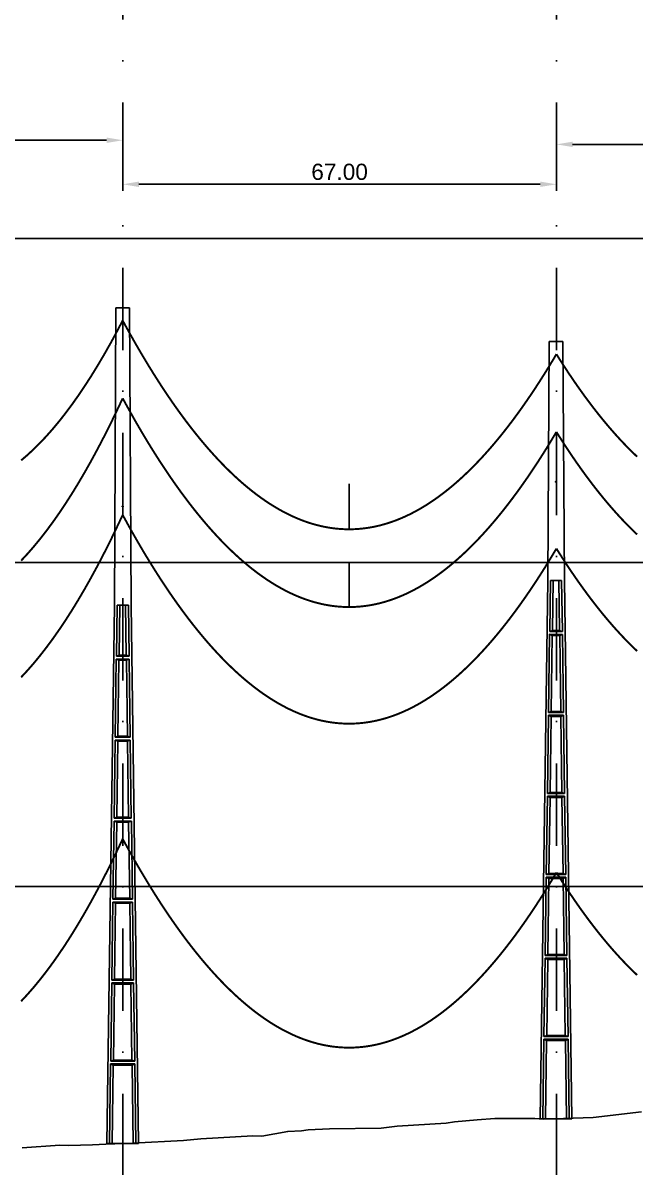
# Model space of a CAD drawing. Header units: metres. Extents: x -121 to 9872, y 3505 to 10721.
# Drawn here: x 7544.1 to 7638.6, y 6233.7 to 6410.3 of the extents above; entities that cross this region are included whole.
import ezdxf

# ---------------------------------------------------------------- set-up
doc = ezdxf.new("R2010")
doc.units = ezdxf.units.M
doc.header["$PDMODE"] = 2
doc.linetypes.add('DASHDOT', pattern=[25.4, 12.7, -6.35, 0, -6.35])
doc.linetypes.add('DASHED', pattern=[0.75, 0.5, -0.25])
for name, color, linetype in [('C-ROAD-PROF', 2, 'DASHED'), ('CON-EOL- FO', 101, 'Continuous'), ('CON-EOL- PROJEÇÃO', 22, 'Continuous'), ('CON-EOL-CA ARBUTUS', 144, 'Continuous'), ('cotas', 7, 'Continuous'), ('GRID', 253, 'Continuous'), ('POSTE DT', 7, 'Continuous')]:
    doc.layers.add(name, color=color, linetype=linetype)
doc.styles.get("Standard").update_dxf_attribs({"font": 'arial.ttf'})
doc.dimstyles.new('ISO-25', dxfattribs={"dimtxt": 2.5, "dimasz": 2.5, "dimexe": 1.25, "dimexo": 0.625, "dimtad": 1, "dimzin": 1, "dimtxsty": 'Standard', "dimcen": 2.5, "dimaunit": 1, "dimadec": 3, "dimazin": 3, "dimtfac": 1, "dimtmove": 0, "dimatfit": 3, "dimfxlon": 1, "dimarcsym": 0})

# ---------------------------------------------------------------- blocks, each defined once
blk = doc.blocks.new('*U1')
at = {"layer": 'POSTE DT', "extrusion": (0, 1, 0)}
for p, q in [((-3.31, 378.23), (-4.05, 262)), ((-3.31, 378.23), (3.31, 378.23)), ((3.31, 378.23), (4.06, 262)), ((-4.05, 262), (-7.72, 0)), ((-4.05, 262), (-4.05, 262)), ((-2.73, 262), (-3.08, 237.05)), ((-2.73, 262), (2.75, 262)), ((-1.42, 262), (-1.77, 237.57)), ((1.43, 262), (1.77, 237.57)), ((2.75, 262), (3.1, 237.05)), ((4.06, 262), (7.72, 0)), ((-3.1, 235.74), (-3.63, 197.65)), ((3.11, 235.73), (-3.1, 235.74)), ((3.1, 237.05), (-3.08, 237.05)), ((-1.8, 235.21), (-2.32, 198.19)), ((1.8, 235.21), (2.32, 198.19)), ((3.11, 235.73), (3.65, 197.65)), ((-3.65, 196.34), (-4.19, 158.25)), ((-2.35, 195.8), (-2.87, 158.8)), ((2.35, 195.8), (2.87, 158.8)), ((3.66, 196.34), (4.2, 158.25)), ((-4.21, 156.94), (-4.74, 118.85)), ((-2.9, 156.39), (-3.42, 119.41)), ((2.91, 156.39), (3.42, 119.41)), ((4.21, 156.94), (4.75, 118.85)), ((-4.76, 117.54), (-5.29, 79.45)), ((4.77, 117.54), (-4.76, 117.54)), ((4.75, 118.85), (-4.74, 118.85)), ((-3.46, 116.98), (-3.97, 80.02)), ((3.46, 116.98), (3.98, 80.02)), ((4.77, 117.54), (5.3, 79.45)), ((-5.31, 78.14), (-5.85, 40.06)), ((5.32, 78.14), (-5.31, 78.14)), ((5.3, 79.45), (-5.29, 79.45)), ((5.32, 78.14), (5.85, 40.06)), ((-4.01, 77.57), (-4.53, 40.63)), ((4.01, 77.57), (4.53, 40.63)), ((5.85, 40.06), (-5.85, 40.06)), ((-5.86, 38.74), (-6.41, 0)), ((5.87, 38.74), (-5.86, 38.74)), ((-4.56, 38.17), (-5.1, 0)), ((4.56, 38.17), (5.1, 0)), ((5.87, 38.74), (6.41, 0)), ((-6.41, 0), (-7.72, 0)), ((-5.1, 0), (-6.41, 0)), ((5.1, 0), (-5.1, 0)), ((6.41, 0), (5.1, 0)), ((7.72, 0), (6.41, 0))]:
    blk.add_line(p, q, dxfattribs=at)
at = {"layer": 'POSTE DT', "ltscale": 3}
for points in [[(-3.65, 196.34), (3.66, 196.34)], [(-3.63, 197.65), (3.65, 197.65)], [(-4.21, 156.94), (4.21, 156.94)], [(4.2, 158.25), (-4.19, 158.25)]]:
    blk.add_lwpolyline(points, dxfattribs=at)
at = {"layer": 'POSTE DT'}
for points, knots in [([(0.25, 309.94), (0.25, 309.93), (0.25, 309.93), (0.25, 309.92), (0.25, 309.91), (0.25, 309.9), (0.25, 309.89), (0.24, 309.85), (0.22, 309.82), (0.19, 309.77), (0.16, 309.74), (0.11, 309.71), (0.08, 309.7), (0.01, 309.68), (-0.02, 309.68), (-0.08, 309.7), (-0.11, 309.71), (-0.16, 309.74), (-0.18, 309.76), (-0.21, 309.8), (-0.22, 309.82), (-0.24, 309.85), (-0.24, 309.87), (-0.25, 309.89), (-0.25, 309.9), (-0.25, 309.92), (-0.25, 309.92), (-0.25, 309.93), (-0.25, 309.94), (-0.25, 309.95), (-0.25, 309.95), (-0.25, 309.96), (-0.25, 309.97), (-0.24, 310), (-0.23, 310.02), (-0.21, 310.07), (-0.2, 310.09), (-0.15, 310.14), (-0.13, 310.15), (-0.07, 310.18), (-0.03, 310.19), (0.03, 310.19), (0.06, 310.18), (0.12, 310.16), (0.14, 310.14), (0.18, 310.11), (0.2, 310.09), (0.21, 310.06), (0.22, 310.05), (0.23, 310.04), (0.24, 310.01), (0.24, 309.99), (0.25, 309.97), (0.25, 309.96), (0.25, 309.95), (0.25, 309.94), (0.25, 309.94), (0.25, 309.94), (0.25, 309.94)], [-54.728303, -54.728303, -54.728303, -54.728303, -54.309038, -54.309038, -53.647169, -53.647169, -52.532885, -52.532885, -48.86224, -48.86224, -45.282765, -45.282765, -41.52867, -41.52867, -37.867486, -37.867486, -34.454589, -34.454589, -31.301423, -31.301423, -28.48103, -28.48103, -26.961755, -26.961755, -25.7544, -25.7544, -25.136228, -25.136228, -24.64409, -24.64409, -24.094201, -24.094201, -23.191199, -23.191199, -20.494482, -20.494482, -17.342863, -17.342863, -13.645538, -13.645538, -9.835989, -9.835989, -6.296781, -6.296781, -3.005029, -3.005029, 0, 0, 0, 1.527594, 1.527594, 3.697216, 3.697216, 4.489727, 4.489727, 5.01438, 5.01438, 5.095313, 5.095313, 5.095313, 5.095313]), ([(-3.1, 235.74), (-2.88, 235.65), (-2.67, 235.56), (-2.23, 235.39), (-2.02, 235.3), (-1.8, 235.21)], [0.055576, 0.055576, 0.055576, 0.055576, 56.767409, 56.767409, 113.50757, 113.50757, 113.50757, 113.50757]), ([(-1.77, 237.57), (-1.99, 237.49), (-2.21, 237.4), (-2.64, 237.22), (-2.86, 237.14), (-3.08, 237.05)], [0, 0, 0, 0, 56.660495, 56.660495, 113.412826, 113.412826, 113.412826, 113.412826]), ([(-1.8, 235.21), (-1.2, 235.21), (-0.6, 235.21), (0.6, 235.21), (1.2, 235.21), (1.8, 235.21)], [0, 0, 0, 0, 68.567797, 68.567797, 137.136247, 137.136247, 137.136247, 137.136247]), ([(1.77, 237.57), (1.18, 237.57), (0.59, 237.57), (-0.59, 237.57), (-1.18, 237.57), (-1.77, 237.57)], [0, 0, 0, 0, 67.306894, 67.306894, 134.614447, 134.614447, 134.614447, 134.614447]), ([(3.1, 237.05), (2.87, 237.14), (2.65, 237.23), (2.21, 237.4), (1.99, 237.49), (1.77, 237.57)], [0, 0, 0, 0, 56.738948, 56.738948, 113.38731, 113.38731, 113.38731, 113.38731]), ([(1.8, 235.21), (2.02, 235.3), (2.24, 235.38), (2.68, 235.56), (2.89, 235.65), (3.11, 235.73)], [0, 0, 0, 0, 56.845349, 56.845349, 113.599799, 113.599799, 113.599799, 113.599799]), ([(-3.65, 196.34), (-3.43, 196.25), (-3.22, 196.16), (-2.78, 195.98), (-2.57, 195.89), (-2.35, 195.8)], [0.054307, 0.054307, 0.054307, 0.054307, 63.527131, 63.527131, 127.063246, 127.063246, 127.063246, 127.063246]), ([(-2.32, 198.19), (-2.54, 198.1), (-2.76, 198.01), (-3.2, 197.83), (-3.41, 197.74), (-3.63, 197.65)], [0, 0, 0, 0, 63.412073, 63.412073, 126.777421, 126.777421, 126.777421, 126.777421]), ([(-2.35, 195.8), (-1.57, 195.8), (-0.78, 195.8), (0.79, 195.8), (1.57, 195.8), (2.35, 195.8)], [0, 0, 0, 0, 89.585713, 89.585713, 179.17191, 179.17191, 179.17191, 179.17191]), ([(2.32, 198.19), (1.55, 198.19), (0.77, 198.19), (-0.77, 198.19), (-1.55, 198.19), (-2.32, 198.19)], [0, 0, 0, 0, 88.31008, 88.31008, 176.620652, 176.620652, 176.620652, 176.620652]), ([(3.65, 197.65), (3.43, 197.74), (3.2, 197.83), (2.76, 198.01), (2.54, 198.1), (2.32, 198.19)], [0, 0, 0, 0, 63.488119, 63.488119, 126.880939, 126.880939, 126.880939, 126.880939]), ([(2.35, 195.8), (2.57, 195.89), (2.79, 195.98), (3.23, 196.16), (3.45, 196.25), (3.66, 196.34)], [0, 0, 0, 0, 63.60246, 63.60246, 127.109696, 127.109696, 127.109696, 127.109696]), ([(-4.21, 156.94), (-3.99, 156.85), (-3.77, 156.75), (-3.34, 156.57), (-3.12, 156.48), (-2.9, 156.39)], [0.053423, 0.053423, 0.053423, 0.053423, 70.429742, 70.429742, 140.90167, 140.90167, 140.90167, 140.90167]), ([(-2.87, 158.8), (-3.09, 158.71), (-3.31, 158.62), (-3.75, 158.43), (-3.97, 158.34), (-4.19, 158.25)], [0, 0, 0, 0, 70.301707, 70.301707, 140.590947, 140.590947, 140.590947, 140.590947]), ([(-2.9, 156.39), (-1.94, 156.39), (-0.97, 156.39), (0.97, 156.39), (1.94, 156.39), (2.91, 156.39)], [0, 0, 0, 0, 110.60219, 110.60219, 221.20473, 221.20473, 221.20473, 221.20473]), ([(2.87, 158.8), (1.92, 158.8), (0.96, 158.8), (-0.96, 158.8), (-1.91, 158.8), (-2.87, 158.8)], [0, 0, 0, 0, 109.314454, 109.314454, 218.629264, 218.629264, 218.629264, 218.629264]), ([(4.2, 158.25), (3.98, 158.34), (3.76, 158.44), (3.31, 158.62), (3.09, 158.71), (2.87, 158.8)], [0, 0, 0, 0, 70.379198, 70.379198, 140.659718, 140.659718, 140.659718, 140.659718]), ([(2.91, 156.39), (3.12, 156.48), (3.34, 156.57), (3.78, 156.75), (4, 156.85), (4.21, 156.94)], [0, 0, 0, 0, 70.506649, 70.506649, 140.914701, 140.914701, 140.914701, 140.914701]), ([(-4.76, 117.54), (-4.54, 117.45), (-4.32, 117.35), (-3.89, 117.17), (-3.67, 117.07), (-3.46, 116.98)], [0.052784, 0.052784, 0.052784, 0.052784, 77.438432, 77.438432, 154.950301, 154.950301, 154.950301, 154.950301]), ([(-3.42, 119.41), (-3.64, 119.32), (-3.86, 119.23), (-4.3, 119.04), (-4.52, 118.95), (-4.74, 118.85)], [0, 0, 0, 0, 77.299547, 77.299547, 154.618634, 154.618634, 154.618634, 154.618634]), ([(-3.46, 116.98), (-2.3, 116.98), (-1.15, 116.98), (1.15, 116.98), (2.31, 116.98), (3.46, 116.98)], [0, 0, 0, 0, 131.617604, 131.617604, 263.235447, 263.235447, 263.235447, 263.235447]), ([(3.42, 119.41), (2.28, 119.41), (1.14, 119.41), (-1.14, 119.41), (-2.28, 119.41), (-3.42, 119.41)], [0, 0, 0, 0, 130.319901, 130.319901, 260.640046, 260.640046, 260.640046, 260.640046]), ([(4.75, 118.85), (4.53, 118.95), (4.31, 119.04), (3.87, 119.23), (3.64, 119.32), (3.42, 119.41)], [0, 0, 0, 0, 77.381597, 77.381597, 154.66183, 154.66183, 154.66183, 154.66183]), ([(3.46, 116.98), (3.68, 117.07), (3.89, 117.17), (4.33, 117.35), (4.55, 117.45), (4.77, 117.54)], [0, 0, 0, 0, 77.520013, 77.520013, 154.938747, 154.938747, 154.938747, 154.938747]), ([(-5.31, 78.14), (-5.09, 78.05), (-4.88, 77.95), (-4.44, 77.76), (-4.23, 77.67), (-4.01, 77.57)], [0.052308, 0.052308, 0.052308, 0.052308, 84.527725, 84.527725, 169.158824, 169.158824, 169.158824, 169.158824]), ([(-3.97, 80.02), (-4.19, 79.93), (-4.41, 79.83), (-4.85, 79.64), (-5.07, 79.55), (-5.29, 79.45)], [0, 0, 0, 0, 84.379671, 84.379671, 168.809376, 168.809376, 168.809376, 168.809376]), ([(3.98, 80.02), (2.65, 80.02), (1.33, 80.02), (-1.32, 80.02), (-2.65, 80.02), (-3.97, 80.02)], [0, 0, 0, 0, 151.326157, 151.326157, 302.652465, 302.652465, 302.652465, 302.652465]), ([(5.3, 79.45), (5.08, 79.55), (4.86, 79.64), (4.42, 79.83), (4.2, 79.93), (3.98, 80.02)], [0, 0, 0, 0, 84.46863, 84.46863, 168.833721, 168.833721, 168.833721, 168.833721]), ([(4.01, 77.57), (4.23, 77.67), (4.45, 77.76), (4.88, 77.95), (5.1, 78.05), (5.32, 78.14)], [0, 0, 0, 0, 84.616316, 84.616316, 169.129178, 169.129178, 169.129178, 169.129178]), ([(-4.01, 77.57), (-2.67, 77.57), (-1.34, 77.57), (1.34, 77.57), (2.67, 77.57), (4.01, 77.57)], [0, 0, 0, 0, 152.632212, 152.632212, 305.264569, 305.264569, 305.264569, 305.264569]), ([(-4.53, 40.63), (-4.75, 40.53), (-4.97, 40.44), (-5.41, 40.25), (-5.63, 40.15), (-5.85, 40.06)], [0, 0, 0, 0, 91.523648, 91.523648, 183.126775, 183.126775, 183.126775, 183.126775]), ([(4.53, 40.63), (3.02, 40.63), (1.51, 40.63), (-1.51, 40.63), (-3.02, 40.63), (-4.53, 40.63)], [0, 0, 0, 0, 172.33304, 172.33304, 344.666151, 344.666151, 344.666151, 344.666151]), ([(5.85, 40.06), (5.63, 40.15), (5.41, 40.25), (4.97, 40.44), (4.75, 40.53), (4.53, 40.63)], [0, 0, 0, 0, 91.621326, 91.621326, 183.137324, 183.137324, 183.137324, 183.137324]), ([(-5.86, 38.74), (-5.65, 38.65), (-5.43, 38.55), (-5, 38.36), (-4.78, 38.26), (-4.56, 38.17)], [0.026524, 0.026524, 0.026524, 0.026524, 91.679563, 91.679563, 183.466041, 183.466041, 183.466041, 183.466041]), ([(-4.56, 38.17), (-3.04, 38.17), (-1.52, 38.17), (1.52, 38.17), (3.04, 38.17), (4.56, 38.17)], [0, 0, 0, 0, 173.646192, 173.646192, 347.292451, 347.292451, 347.292451, 347.292451]), ([(4.56, 38.17), (4.78, 38.26), (5, 38.36), (5.43, 38.55), (5.65, 38.65), (5.87, 38.74)], [0, 0, 0, 0, 91.776928, 91.776928, 183.448614, 183.448614, 183.448614, 183.448614])]:
    blk.add_open_spline(points, degree=3, knots=knots, dxfattribs=at)
blk = doc.blocks.new('*U10')
at = {"layer": 'POSTE DT', "extrusion": (0, 1, 0)}
for p, q in [((-3.31, 406.59), (-4.05, 262)), ((-3.31, 406.59), (3.31, 406.59)), ((3.31, 406.59), (4.06, 262)), ((-4.05, 262), (-7.72, 0)), ((-4.05, 262), (-4.05, 262)), ((-2.73, 262), (-3.08, 237.05)), ((-2.73, 262), (2.75, 262)), ((-1.42, 262), (-1.77, 237.57)), ((1.43, 262), (1.77, 237.57)), ((2.75, 262), (3.1, 237.05)), ((4.06, 262), (7.72, 0)), ((-3.1, 235.74), (-3.63, 197.65)), ((3.11, 235.73), (-3.1, 235.74)), ((3.1, 237.05), (-3.08, 237.05)), ((-1.8, 235.21), (-2.32, 198.19)), ((1.8, 235.21), (2.32, 198.19)), ((3.11, 235.73), (3.65, 197.65)), ((-3.65, 196.34), (-4.19, 158.25)), ((-2.35, 195.8), (-2.87, 158.8)), ((2.35, 195.8), (2.87, 158.8)), ((3.66, 196.34), (4.2, 158.25)), ((-4.21, 156.94), (-4.74, 118.85)), ((-2.9, 156.39), (-3.42, 119.41)), ((2.91, 156.39), (3.42, 119.41)), ((4.21, 156.94), (4.75, 118.85)), ((-4.76, 117.54), (-5.29, 79.45)), ((4.77, 117.54), (-4.76, 117.54)), ((4.75, 118.85), (-4.74, 118.85)), ((-3.46, 116.98), (-3.97, 80.02)), ((3.46, 116.98), (3.98, 80.02)), ((4.77, 117.54), (5.3, 79.45)), ((-5.31, 78.14), (-5.85, 40.06)), ((5.32, 78.14), (-5.31, 78.14)), ((5.3, 79.45), (-5.29, 79.45)), ((5.32, 78.14), (5.85, 40.06)), ((-4.01, 77.57), (-4.53, 40.63)), ((4.01, 77.57), (4.53, 40.63)), ((5.85, 40.06), (-5.85, 40.06)), ((-5.86, 38.74), (-6.41, 0)), ((5.87, 38.74), (-5.86, 38.74)), ((-4.56, 38.17), (-5.1, 0)), ((4.56, 38.17), (5.1, 0)), ((5.87, 38.74), (6.41, 0)), ((-6.41, 0), (-7.72, 0)), ((-5.1, 0), (-6.41, 0)), ((5.1, 0), (-5.1, 0)), ((6.41, 0), (5.1, 0)), ((7.72, 0), (6.41, 0))]:
    blk.add_line(p, q, dxfattribs=at)
at = {"layer": 'POSTE DT', "ltscale": 3}
for points in [[(-3.65, 196.34), (3.66, 196.34)], [(-3.63, 197.65), (3.65, 197.65)], [(-4.21, 156.94), (4.21, 156.94)], [(4.2, 158.25), (-4.19, 158.25)]]:
    blk.add_lwpolyline(points, dxfattribs=at)
at = {"layer": 'POSTE DT'}
for points, knots in [([(0.25, 309.94), (0.25, 309.93), (0.25, 309.93), (0.25, 309.92), (0.25, 309.91), (0.25, 309.9), (0.25, 309.89), (0.24, 309.85), (0.22, 309.82), (0.19, 309.77), (0.16, 309.74), (0.11, 309.71), (0.08, 309.7), (0.01, 309.68), (-0.02, 309.68), (-0.08, 309.7), (-0.11, 309.71), (-0.16, 309.74), (-0.18, 309.76), (-0.21, 309.8), (-0.22, 309.82), (-0.24, 309.85), (-0.24, 309.87), (-0.25, 309.89), (-0.25, 309.9), (-0.25, 309.92), (-0.25, 309.92), (-0.25, 309.93), (-0.25, 309.94), (-0.25, 309.95), (-0.25, 309.95), (-0.25, 309.96), (-0.25, 309.97), (-0.24, 310), (-0.23, 310.02), (-0.21, 310.07), (-0.2, 310.09), (-0.15, 310.14), (-0.13, 310.15), (-0.07, 310.18), (-0.03, 310.19), (0.03, 310.19), (0.06, 310.18), (0.12, 310.16), (0.14, 310.14), (0.18, 310.11), (0.2, 310.09), (0.21, 310.06), (0.22, 310.05), (0.23, 310.04), (0.24, 310.01), (0.24, 309.99), (0.25, 309.97), (0.25, 309.96), (0.25, 309.95), (0.25, 309.94), (0.25, 309.94), (0.25, 309.94), (0.25, 309.94)], [-54.728303, -54.728303, -54.728303, -54.728303, -54.309038, -54.309038, -53.647169, -53.647169, -52.532885, -52.532885, -48.86224, -48.86224, -45.282765, -45.282765, -41.52867, -41.52867, -37.867486, -37.867486, -34.454589, -34.454589, -31.301423, -31.301423, -28.48103, -28.48103, -26.961755, -26.961755, -25.7544, -25.7544, -25.136228, -25.136228, -24.64409, -24.64409, -24.094201, -24.094201, -23.191199, -23.191199, -20.494482, -20.494482, -17.342863, -17.342863, -13.645538, -13.645538, -9.835989, -9.835989, -6.296781, -6.296781, -3.005029, -3.005029, 0, 0, 0, 1.527594, 1.527594, 3.697216, 3.697216, 4.489727, 4.489727, 5.01438, 5.01438, 5.095313, 5.095313, 5.095313, 5.095313]), ([(-3.1, 235.74), (-2.88, 235.65), (-2.67, 235.56), (-2.23, 235.39), (-2.02, 235.3), (-1.8, 235.21)], [0.055576, 0.055576, 0.055576, 0.055576, 56.767409, 56.767409, 113.50757, 113.50757, 113.50757, 113.50757]), ([(-1.77, 237.57), (-1.99, 237.49), (-2.21, 237.4), (-2.64, 237.22), (-2.86, 237.14), (-3.08, 237.05)], [0, 0, 0, 0, 56.660495, 56.660495, 113.412826, 113.412826, 113.412826, 113.412826]), ([(-1.8, 235.21), (-1.2, 235.21), (-0.6, 235.21), (0.6, 235.21), (1.2, 235.21), (1.8, 235.21)], [0, 0, 0, 0, 68.567797, 68.567797, 137.136247, 137.136247, 137.136247, 137.136247]), ([(1.77, 237.57), (1.18, 237.57), (0.59, 237.57), (-0.59, 237.57), (-1.18, 237.57), (-1.77, 237.57)], [0, 0, 0, 0, 67.306894, 67.306894, 134.614447, 134.614447, 134.614447, 134.614447]), ([(3.1, 237.05), (2.87, 237.14), (2.65, 237.23), (2.21, 237.4), (1.99, 237.49), (1.77, 237.57)], [0, 0, 0, 0, 56.738948, 56.738948, 113.38731, 113.38731, 113.38731, 113.38731]), ([(1.8, 235.21), (2.02, 235.3), (2.24, 235.38), (2.68, 235.56), (2.89, 235.65), (3.11, 235.73)], [0, 0, 0, 0, 56.845349, 56.845349, 113.599799, 113.599799, 113.599799, 113.599799]), ([(-3.65, 196.34), (-3.43, 196.25), (-3.22, 196.16), (-2.78, 195.98), (-2.57, 195.89), (-2.35, 195.8)], [0.054307, 0.054307, 0.054307, 0.054307, 63.527131, 63.527131, 127.063246, 127.063246, 127.063246, 127.063246]), ([(-2.32, 198.19), (-2.54, 198.1), (-2.76, 198.01), (-3.2, 197.83), (-3.41, 197.74), (-3.63, 197.65)], [0, 0, 0, 0, 63.412073, 63.412073, 126.777421, 126.777421, 126.777421, 126.777421]), ([(-2.35, 195.8), (-1.57, 195.8), (-0.78, 195.8), (0.79, 195.8), (1.57, 195.8), (2.35, 195.8)], [0, 0, 0, 0, 89.585713, 89.585713, 179.17191, 179.17191, 179.17191, 179.17191]), ([(2.32, 198.19), (1.55, 198.19), (0.77, 198.19), (-0.77, 198.19), (-1.55, 198.19), (-2.32, 198.19)], [0, 0, 0, 0, 88.31008, 88.31008, 176.620652, 176.620652, 176.620652, 176.620652]), ([(3.65, 197.65), (3.43, 197.74), (3.2, 197.83), (2.76, 198.01), (2.54, 198.1), (2.32, 198.19)], [0, 0, 0, 0, 63.488119, 63.488119, 126.880939, 126.880939, 126.880939, 126.880939]), ([(2.35, 195.8), (2.57, 195.89), (2.79, 195.98), (3.23, 196.16), (3.45, 196.25), (3.66, 196.34)], [0, 0, 0, 0, 63.60246, 63.60246, 127.109696, 127.109696, 127.109696, 127.109696]), ([(-4.21, 156.94), (-3.99, 156.85), (-3.77, 156.75), (-3.34, 156.57), (-3.12, 156.48), (-2.9, 156.39)], [0.053423, 0.053423, 0.053423, 0.053423, 70.429742, 70.429742, 140.90167, 140.90167, 140.90167, 140.90167]), ([(-2.87, 158.8), (-3.09, 158.71), (-3.31, 158.62), (-3.75, 158.43), (-3.97, 158.34), (-4.19, 158.25)], [0, 0, 0, 0, 70.301707, 70.301707, 140.590947, 140.590947, 140.590947, 140.590947]), ([(-2.9, 156.39), (-1.94, 156.39), (-0.97, 156.39), (0.97, 156.39), (1.94, 156.39), (2.91, 156.39)], [0, 0, 0, 0, 110.60219, 110.60219, 221.20473, 221.20473, 221.20473, 221.20473]), ([(2.87, 158.8), (1.92, 158.8), (0.96, 158.8), (-0.96, 158.8), (-1.91, 158.8), (-2.87, 158.8)], [0, 0, 0, 0, 109.314454, 109.314454, 218.629264, 218.629264, 218.629264, 218.629264]), ([(4.2, 158.25), (3.98, 158.34), (3.76, 158.44), (3.31, 158.62), (3.09, 158.71), (2.87, 158.8)], [0, 0, 0, 0, 70.379198, 70.379198, 140.659718, 140.659718, 140.659718, 140.659718]), ([(2.91, 156.39), (3.12, 156.48), (3.34, 156.57), (3.78, 156.75), (4, 156.85), (4.21, 156.94)], [0, 0, 0, 0, 70.506649, 70.506649, 140.914701, 140.914701, 140.914701, 140.914701]), ([(-4.76, 117.54), (-4.54, 117.45), (-4.32, 117.35), (-3.89, 117.17), (-3.67, 117.07), (-3.46, 116.98)], [0.052784, 0.052784, 0.052784, 0.052784, 77.438432, 77.438432, 154.950301, 154.950301, 154.950301, 154.950301]), ([(-3.42, 119.41), (-3.64, 119.32), (-3.86, 119.23), (-4.3, 119.04), (-4.52, 118.95), (-4.74, 118.85)], [0, 0, 0, 0, 77.299547, 77.299547, 154.618634, 154.618634, 154.618634, 154.618634]), ([(-3.46, 116.98), (-2.3, 116.98), (-1.15, 116.98), (1.15, 116.98), (2.31, 116.98), (3.46, 116.98)], [0, 0, 0, 0, 131.617604, 131.617604, 263.235447, 263.235447, 263.235447, 263.235447]), ([(3.42, 119.41), (2.28, 119.41), (1.14, 119.41), (-1.14, 119.41), (-2.28, 119.41), (-3.42, 119.41)], [0, 0, 0, 0, 130.319901, 130.319901, 260.640046, 260.640046, 260.640046, 260.640046]), ([(4.75, 118.85), (4.53, 118.95), (4.31, 119.04), (3.87, 119.23), (3.64, 119.32), (3.42, 119.41)], [0, 0, 0, 0, 77.381597, 77.381597, 154.66183, 154.66183, 154.66183, 154.66183]), ([(3.46, 116.98), (3.68, 117.07), (3.89, 117.17), (4.33, 117.35), (4.55, 117.45), (4.77, 117.54)], [0, 0, 0, 0, 77.520013, 77.520013, 154.938747, 154.938747, 154.938747, 154.938747]), ([(-5.31, 78.14), (-5.09, 78.05), (-4.88, 77.95), (-4.44, 77.76), (-4.23, 77.67), (-4.01, 77.57)], [0.052308, 0.052308, 0.052308, 0.052308, 84.527725, 84.527725, 169.158824, 169.158824, 169.158824, 169.158824]), ([(-3.97, 80.02), (-4.19, 79.93), (-4.41, 79.83), (-4.85, 79.64), (-5.07, 79.55), (-5.29, 79.45)], [0, 0, 0, 0, 84.379671, 84.379671, 168.809376, 168.809376, 168.809376, 168.809376]), ([(3.98, 80.02), (2.65, 80.02), (1.33, 80.02), (-1.32, 80.02), (-2.65, 80.02), (-3.97, 80.02)], [0, 0, 0, 0, 151.326157, 151.326157, 302.652465, 302.652465, 302.652465, 302.652465]), ([(5.3, 79.45), (5.08, 79.55), (4.86, 79.64), (4.42, 79.83), (4.2, 79.93), (3.98, 80.02)], [0, 0, 0, 0, 84.46863, 84.46863, 168.833721, 168.833721, 168.833721, 168.833721]), ([(4.01, 77.57), (4.23, 77.67), (4.45, 77.76), (4.88, 77.95), (5.1, 78.05), (5.32, 78.14)], [0, 0, 0, 0, 84.616316, 84.616316, 169.129178, 169.129178, 169.129178, 169.129178]), ([(-4.01, 77.57), (-2.67, 77.57), (-1.34, 77.57), (1.34, 77.57), (2.67, 77.57), (4.01, 77.57)], [0, 0, 0, 0, 152.632212, 152.632212, 305.264569, 305.264569, 305.264569, 305.264569]), ([(-4.53, 40.63), (-4.75, 40.53), (-4.97, 40.44), (-5.41, 40.25), (-5.63, 40.15), (-5.85, 40.06)], [0, 0, 0, 0, 91.523648, 91.523648, 183.126775, 183.126775, 183.126775, 183.126775]), ([(4.53, 40.63), (3.02, 40.63), (1.51, 40.63), (-1.51, 40.63), (-3.02, 40.63), (-4.53, 40.63)], [0, 0, 0, 0, 172.33304, 172.33304, 344.666151, 344.666151, 344.666151, 344.666151]), ([(5.85, 40.06), (5.63, 40.15), (5.41, 40.25), (4.97, 40.44), (4.75, 40.53), (4.53, 40.63)], [0, 0, 0, 0, 91.621326, 91.621326, 183.137324, 183.137324, 183.137324, 183.137324]), ([(-5.86, 38.74), (-5.65, 38.65), (-5.43, 38.55), (-5, 38.36), (-4.78, 38.26), (-4.56, 38.17)], [0.026524, 0.026524, 0.026524, 0.026524, 91.679563, 91.679563, 183.466041, 183.466041, 183.466041, 183.466041]), ([(-4.56, 38.17), (-3.04, 38.17), (-1.52, 38.17), (1.52, 38.17), (3.04, 38.17), (4.56, 38.17)], [0, 0, 0, 0, 173.646192, 173.646192, 347.292451, 347.292451, 347.292451, 347.292451]), ([(4.56, 38.17), (4.78, 38.26), (5, 38.36), (5.43, 38.55), (5.65, 38.65), (5.87, 38.74)], [0, 0, 0, 0, 91.776928, 91.776928, 183.448614, 183.448614, 183.448614, 183.448614])]:
    blk.add_open_spline(points, degree=3, knots=knots, dxfattribs=at)
blk = doc.blocks.new('*D405')
at = {"layer": 'cotas', "color": 0, "lineweight": -2, "transparency": 16777216}
for p, q in [((7509.49, 6391.15), (7509.49, 6393.4)), ((7559.49, 6391.15), (7559.49, 6393.4)), ((7511.99, 6392.15), (7556.99, 6392.15))]:
    blk.add_line(p, q, dxfattribs=at)
at = {"layer": 'cotas', "color": 0, "transparency": 16777216}
for points in [[(7511.99, 6392.57), (7511.99, 6391.73), (7509.49, 6392.15)], [(7556.99, 6392.57), (7556.99, 6391.73), (7559.49, 6392.15)]]:
    blk.add_solid(points, dxfattribs=at)
at = {"layer": 'Defpoints', "color": 0, "transparency": 16777216}
for p in [(7559.49, 6392.15), (7509.49, 6368.49), (7559.49, 6366.32)]:
    blk.add_point(p, dxfattribs=at)
at = {"layer": 'cotas', "color": 0, "transparency": 16777216, "insert": (7534.49, 6394.05), "char_height": 2.5, "attachment_point": 5}
blk.add_mtext('50.00', dxfattribs=at)
blk = doc.blocks.new('*D406')
at = {"layer": 'cotas', "color": 0, "lineweight": -2, "transparency": 16777216}
for p, q in [((7559.49, 6384.35), (7559.49, 6386.6)), ((7626.49, 6384.35), (7626.49, 6386.6)), ((7561.99, 6385.35), (7623.99, 6385.35))]:
    blk.add_line(p, q, dxfattribs=at)
at = {"layer": 'cotas', "color": 0, "transparency": 16777216}
for points in [[(7561.99, 6385.77), (7561.99, 6384.94), (7559.49, 6385.35)], [(7623.99, 6385.77), (7623.99, 6384.94), (7626.49, 6385.35)]]:
    blk.add_solid(points, dxfattribs=at)
at = {"layer": 'Defpoints', "color": 0, "transparency": 16777216}
for p in [(7626.49, 6385.35), (7559.49, 6366.32), (7626.49, 6361.13)]:
    blk.add_point(p, dxfattribs=at)
at = {"layer": 'cotas', "color": 0, "transparency": 16777216, "insert": (7592.99, 6387.26), "char_height": 2.5, "attachment_point": 5}
blk.add_mtext('67.00', dxfattribs=at)
blk = doc.blocks.new('*D407')
at = {"layer": 'cotas', "color": 0, "lineweight": -2, "transparency": 16777216}
for p, q in [((7626.49, 6390.51), (7626.49, 6392.76)), ((7694.18, 6390.51), (7694.18, 6392.76)), ((7628.99, 6391.51), (7691.68, 6391.51))]:
    blk.add_line(p, q, dxfattribs=at)
at = {"layer": 'cotas', "color": 0, "transparency": 16777216}
for points in [[(7628.99, 6391.93), (7628.99, 6391.1), (7626.49, 6391.51)], [(7691.68, 6391.93), (7691.68, 6391.1), (7694.18, 6391.51)]]:
    blk.add_solid(points, dxfattribs=at)
at = {"layer": 'Defpoints', "color": 0, "transparency": 16777216}
for p in [(7694.18, 6391.51), (7694.18, 6373.76), (7626.49, 6361.13)]:
    blk.add_point(p, dxfattribs=at)
at = {"layer": 'cotas', "color": 0, "transparency": 16777216, "insert": (7660.33, 6393.42), "char_height": 2.5, "attachment_point": 5}
blk.add_mtext('67.69', dxfattribs=at)

msp = doc.modelspace()

# ---------------------------------------------------------------- linework, layer by layer
at = {"layer": 'C-ROAD-PROF', "color": 0, "linetype": 'Continuous', "lineweight": -3}
msp.add_lwpolyline([(7543.949, 6236.669), (7549.785, 6237.073), (7551.127, 6237.005), (7554.812, 6237.096), (7556.858, 6237.228), (7561.025, 6237.373), (7568.905, 6237.796), (7571.568, 6238.04), (7579.59, 6238.495), (7580.97, 6238.43), (7584.993, 6239.172), (7587.106, 6239.271), (7588.127, 6239.402), (7591.423, 6239.593), (7599.431, 6239.658), (7601.866, 6239.97), (7609.475, 6240.44), (7610.721, 6240.638), (7614.224, 6240.946), (7616.954, 6241.171), (7619.684, 6241.171), (7623.158, 6241.151), (7624.47, 6241.057), (7632.152, 6241.348), (7639.633, 6242.223)], dxfattribs=at)
at = {"layer": 'CON-EOL- FO', "const_width": 0.3}
for points in [[(7559.486, 6334.323), (7558.506, 6332.243), (7557.526, 6330.232), (7556.545, 6328.29), (7555.565, 6326.416), (7554.585, 6324.611), (7553.604, 6322.875), (7552.624, 6321.208), (7551.644, 6319.608), (7550.663, 6318.078), (7549.683, 6316.615), (7548.703, 6315.221), (7547.722, 6313.895), (7546.742, 6312.637), (7545.762, 6311.446), (7544.781, 6310.324), (7543.801, 6309.27)], [(7559.486, 6334.323), (7559.82, 6333.71), (7560.153, 6333.103), (7560.486, 6332.502), (7560.82, 6331.907), (7561.153, 6331.318), (7561.486, 6330.734), (7561.82, 6330.157), (7562.153, 6329.586), (7562.486, 6329.02), (7562.82, 6328.46), (7563.153, 6327.907), (7563.486, 6327.359), (7563.82, 6326.817), (7564.153, 6326.281), (7564.486, 6325.751), (7564.82, 6325.227), (7565.153, 6324.709), (7565.486, 6324.196), (7565.82, 6323.69), (7566.153, 6323.19), (7566.486, 6322.695), (7566.82, 6322.206), (7567.153, 6321.723), (7567.486, 6321.247), (7567.82, 6320.776), (7568.153, 6320.311), (7568.486, 6319.851), (7568.82, 6319.398), (7569.153, 6318.951), (7569.486, 6318.509), (7569.82, 6318.073), (7570.153, 6317.644), (7570.486, 6317.22), (7570.82, 6316.802), (7571.153, 6316.39), (7571.486, 6315.984), (7571.82, 6315.583), (7572.153, 6315.189), (7572.486, 6314.8), (7572.82, 6314.418), (7573.153, 6314.041), (7573.486, 6313.67), (7573.82, 6313.305), (7574.153, 6312.946), (7574.486, 6312.592), (7574.82, 6312.245), (7575.153, 6311.903), (7575.486, 6311.567), (7575.82, 6311.238), (7576.153, 6310.914), (7576.486, 6310.596), (7576.82, 6310.283), (7577.153, 6309.977), (7577.486, 6309.676), (7577.82, 6309.382), (7578.153, 6309.093), (7578.486, 6308.81), (7578.82, 6308.533), (7579.153, 6308.262), (7579.486, 6307.996), (7579.82, 6307.737), (7580.153, 6307.483), (7580.486, 6307.235), (7580.82, 6306.994), (7581.153, 6306.757), (7581.486, 6306.527), (7581.82, 6306.303), (7582.153, 6306.084), (7582.486, 6305.872), (7582.82, 6305.665), (7583.153, 6305.464), (7583.486, 6305.269), (7583.82, 6305.079), (7584.153, 6304.896), (7584.486, 6304.718), (7584.82, 6304.547), (7585.153, 6304.381), (7585.486, 6304.221), (7585.82, 6304.067), (7586.153, 6303.918), (7586.486, 6303.776), (7586.82, 6303.639), (7587.153, 6303.508), (7587.486, 6303.383), (7587.82, 6303.264), (7588.153, 6303.151), (7588.486, 6303.043), (7588.82, 6302.942), (7589.153, 6302.846), (7589.486, 6302.756), (7589.82, 6302.672), (7590.153, 6302.594), (7590.486, 6302.521), (7590.82, 6302.455), (7591.153, 6302.394), (7591.486, 6302.339), (7591.82, 6302.29), (7592.153, 6302.247), (7592.486, 6302.21), (7592.82, 6302.178), (7593.153, 6302.152), (7593.486, 6302.133), (7593.82, 6302.119), (7594.153, 6302.11), (7594.486, 6302.108), (7594.82, 6302.112), (7595.153, 6302.121), (7595.486, 6302.136), (7595.82, 6302.157), (7596.153, 6302.184), (7596.486, 6302.217), (7596.82, 6302.255), (7597.153, 6302.3), (7597.486, 6302.35), (7597.82, 6302.406), (7598.153, 6302.468), (7598.486, 6302.535), (7598.82, 6302.609), (7599.153, 6302.688), (7599.486, 6302.774), (7599.82, 6302.865), (7600.153, 6302.962), (7600.486, 6303.065), (7600.82, 6303.173), (7601.153, 6303.288), (7601.486, 6303.408), (7601.82, 6303.534), (7602.153, 6303.666), (7602.486, 6303.804), (7602.82, 6303.948), (7603.153, 6304.097), (7603.486, 6304.252), (7603.82, 6304.414), (7604.153, 6304.581), (7604.486, 6304.754), (7604.82, 6304.932), (7605.153, 6305.117), (7605.486, 6305.307), (7605.82, 6305.504), (7606.153, 6305.706), (7606.486, 6305.914), (7606.82, 6306.128), (7607.153, 6306.347), (7607.486, 6306.573), (7607.82, 6306.804), (7608.153, 6307.042), (7608.486, 6307.285), (7608.82, 6307.534), (7609.153, 6307.789), (7609.486, 6308.049), (7609.82, 6308.316), (7610.153, 6308.588), (7610.486, 6308.866), (7610.82, 6309.151), (7611.153, 6309.441), (7611.486, 6309.736), (7611.82, 6310.038), (7612.153, 6310.346), (7612.486, 6310.659), (7612.82, 6310.978), (7613.153, 6311.303), (7613.486, 6311.634), (7613.82, 6311.971), (7614.153, 6312.314), (7614.486, 6312.663), (7614.82, 6313.017), (7615.153, 6313.378), (7615.486, 6313.744), (7615.82, 6314.116), (7616.153, 6314.494), (7616.486, 6314.878), (7616.82, 6315.268), (7617.153, 6315.663), (7617.486, 6316.065), (7617.82, 6316.472), (7618.153, 6316.885), (7618.486, 6317.305), (7618.82, 6317.73), (7619.153, 6318.161), (7619.486, 6318.597), (7619.82, 6319.04), (7620.153, 6319.489), (7620.486, 6319.943), (7620.82, 6320.404), (7621.153, 6320.87), (7621.486, 6321.342), (7621.82, 6321.82), (7622.153, 6322.304), (7622.486, 6322.794), (7622.82, 6323.29), (7623.153, 6323.791), (7623.486, 6324.299), (7623.82, 6324.812), (7624.153, 6325.332), (7624.486, 6325.857), (7624.82, 6326.388), (7625.153, 6326.925), (7625.486, 6327.469), (7625.82, 6328.017), (7626.153, 6328.572), (7626.486, 6329.133)], [(7626.486, 6329.133), (7626.823, 6328.597), (7627.16, 6328.068), (7627.497, 6327.544), (7627.833, 6327.026), (7628.17, 6326.515), (7628.507, 6326.009), (7628.844, 6325.51), (7629.18, 6325.016), (7629.517, 6324.528), (7629.854, 6324.047), (7630.191, 6323.572), (7630.528, 6323.102), (7630.864, 6322.639), (7631.201, 6322.181), (7631.538, 6321.73), (7631.875, 6321.284), (7632.211, 6320.845), (7632.548, 6320.412), (7632.885, 6319.984), (7633.222, 6319.563), (7633.558, 6319.147), (7633.895, 6318.738), (7634.232, 6318.335), (7634.569, 6317.937), (7634.905, 6317.546), (7635.242, 6317.161), (7635.579, 6316.781), (7635.916, 6316.408), (7636.253, 6316.041), (7636.589, 6315.679), (7636.926, 6315.324), (7637.263, 6314.974), (7637.6, 6314.631), (7637.936, 6314.294), (7638.273, 6313.962), (7638.61, 6313.637), (7638.947, 6313.317)]]:
    msp.add_lwpolyline(points, dxfattribs=at)
at = {"layer": 'CON-EOL- PROJEÇÃO', "lineweight": 30, "const_width": 0.3}
for points in [[(7559.486, 6284.323), (7558.506, 6282.243), (7557.526, 6280.232), (7556.545, 6278.29), (7555.565, 6276.416), (7554.585, 6274.611), (7553.604, 6272.875), (7552.624, 6271.208), (7551.644, 6269.608), (7550.663, 6268.078), (7549.683, 6266.615), (7548.703, 6265.221), (7547.722, 6263.895), (7546.742, 6262.637), (7545.762, 6261.446), (7544.781, 6260.324), (7543.801, 6259.27)], [(7559.486, 6284.323), (7559.82, 6283.71), (7560.153, 6283.103), (7560.486, 6282.502), (7560.82, 6281.907), (7561.153, 6281.318), (7561.486, 6280.734), (7561.82, 6280.157), (7562.153, 6279.585), (7562.486, 6279.02), (7562.82, 6278.46), (7563.153, 6277.907), (7563.486, 6277.359), (7563.82, 6276.817), (7564.153, 6276.281), (7564.486, 6275.751), (7564.82, 6275.227), (7565.153, 6274.709), (7565.486, 6274.196), (7565.82, 6273.69), (7566.153, 6273.19), (7566.486, 6272.695), (7566.82, 6272.206), (7567.153, 6271.723), (7567.486, 6271.247), (7567.82, 6270.776), (7568.153, 6270.311), (7568.486, 6269.851), (7568.82, 6269.398), (7569.153, 6268.951), (7569.486, 6268.509), (7569.82, 6268.073), (7570.153, 6267.644), (7570.486, 6267.22), (7570.82, 6266.802), (7571.153, 6266.39), (7571.486, 6265.984), (7571.82, 6265.583), (7572.153, 6265.189), (7572.486, 6264.8), (7572.82, 6264.418), (7573.153, 6264.041), (7573.486, 6263.67), (7573.82, 6263.305), (7574.153, 6262.946), (7574.486, 6262.592), (7574.82, 6262.245), (7575.153, 6261.903), (7575.486, 6261.567), (7575.82, 6261.238), (7576.153, 6260.914), (7576.486, 6260.596), (7576.82, 6260.283), (7577.153, 6259.977), (7577.486, 6259.676), (7577.82, 6259.382), (7578.153, 6259.093), (7578.486, 6258.81), (7578.82, 6258.533), (7579.153, 6258.262), (7579.486, 6257.996), (7579.82, 6257.737), (7580.153, 6257.483), (7580.486, 6257.235), (7580.82, 6256.994), (7581.153, 6256.757), (7581.486, 6256.527), (7581.82, 6256.303), (7582.153, 6256.084), (7582.486, 6255.872), (7582.82, 6255.665), (7583.153, 6255.464), (7583.486, 6255.269), (7583.82, 6255.079), (7584.153, 6254.896), (7584.486, 6254.718), (7584.82, 6254.547), (7585.153, 6254.381), (7585.486, 6254.221), (7585.82, 6254.067), (7586.153, 6253.918), (7586.486, 6253.776), (7586.82, 6253.639), (7587.153, 6253.508), (7587.486, 6253.383), (7587.82, 6253.264), (7588.153, 6253.151), (7588.486, 6253.043), (7588.82, 6252.942), (7589.153, 6252.846), (7589.486, 6252.756), (7589.82, 6252.672), (7590.153, 6252.594), (7590.486, 6252.521), (7590.82, 6252.455), (7591.153, 6252.394), (7591.486, 6252.339), (7591.82, 6252.29), (7592.153, 6252.247), (7592.486, 6252.21), (7592.82, 6252.178), (7593.153, 6252.152), (7593.486, 6252.133), (7593.82, 6252.118), (7594.153, 6252.11), (7594.486, 6252.108), (7594.82, 6252.111), (7595.153, 6252.121), (7595.486, 6252.136), (7595.82, 6252.157), (7596.153, 6252.184), (7596.486, 6252.217), (7596.82, 6252.255), (7597.153, 6252.3), (7597.486, 6252.35), (7597.82, 6252.406), (7598.153, 6252.468), (7598.486, 6252.535), (7598.82, 6252.609), (7599.153, 6252.688), (7599.486, 6252.774), (7599.82, 6252.865), (7600.153, 6252.962), (7600.486, 6253.065), (7600.82, 6253.173), (7601.153, 6253.288), (7601.486, 6253.408), (7601.82, 6253.534), (7602.153, 6253.666), (7602.486, 6253.804), (7602.82, 6253.948), (7603.153, 6254.097), (7603.486, 6254.252), (7603.82, 6254.414), (7604.153, 6254.581), (7604.486, 6254.754), (7604.82, 6254.932), (7605.153, 6255.117), (7605.486, 6255.307), (7605.82, 6255.504), (7606.153, 6255.706), (7606.486, 6255.914), (7606.82, 6256.128), (7607.153, 6256.347), (7607.486, 6256.573), (7607.82, 6256.804), (7608.153, 6257.042), (7608.486, 6257.285), (7608.82, 6257.534), (7609.153, 6257.789), (7609.486, 6258.049), (7609.82, 6258.316), (7610.153, 6258.588), (7610.486, 6258.866), (7610.82, 6259.151), (7611.153, 6259.441), (7611.486, 6259.736), (7611.82, 6260.038), (7612.153, 6260.346), (7612.486, 6260.659), (7612.82, 6260.978), (7613.153, 6261.303), (7613.486, 6261.634), (7613.82, 6261.971), (7614.153, 6262.314), (7614.486, 6262.663), (7614.82, 6263.017), (7615.153, 6263.378), (7615.486, 6263.744), (7615.82, 6264.116), (7616.153, 6264.494), (7616.486, 6264.878), (7616.82, 6265.268), (7617.153, 6265.663), (7617.486, 6266.065), (7617.82, 6266.472), (7618.153, 6266.885), (7618.486, 6267.305), (7618.82, 6267.73), (7619.153, 6268.161), (7619.486, 6268.597), (7619.82, 6269.04), (7620.153, 6269.489), (7620.486, 6269.943), (7620.82, 6270.404), (7621.153, 6270.87), (7621.486, 6271.342), (7621.82, 6271.82), (7622.153, 6272.304), (7622.486, 6272.794), (7622.82, 6273.29), (7623.153, 6273.791), (7623.486, 6274.299), (7623.82, 6274.812), (7624.153, 6275.332), (7624.486, 6275.857), (7624.82, 6276.388), (7625.153, 6276.925), (7625.486, 6277.468), (7625.82, 6278.017), (7626.153, 6278.572), (7626.486, 6279.133)], [(7626.486, 6279.133), (7626.823, 6278.597), (7627.16, 6278.068), (7627.497, 6277.544), (7627.833, 6277.026), (7628.17, 6276.515), (7628.507, 6276.009), (7628.844, 6275.51), (7629.18, 6275.016), (7629.517, 6274.528), (7629.854, 6274.047), (7630.191, 6273.572), (7630.528, 6273.102), (7630.864, 6272.639), (7631.201, 6272.181), (7631.538, 6271.73), (7631.875, 6271.284), (7632.211, 6270.845), (7632.548, 6270.412), (7632.885, 6269.984), (7633.222, 6269.563), (7633.558, 6269.147), (7633.895, 6268.738), (7634.232, 6268.335), (7634.569, 6267.937), (7634.905, 6267.546), (7635.242, 6267.161), (7635.579, 6266.781), (7635.916, 6266.408), (7636.253, 6266.041), (7636.589, 6265.679), (7636.926, 6265.324), (7637.263, 6264.974), (7637.6, 6264.631), (7637.936, 6264.294), (7638.273, 6263.962), (7638.61, 6263.637), (7638.947, 6263.317)]]:
    msp.add_lwpolyline(points, dxfattribs=at)
at = {"layer": 'CON-EOL-CA ARBUTUS'}
for p, q in [((7594.453, 6332.108), (7594.453, 6339.108)), ((7594.453, 6320.108), (7594.453, 6327.108))]:
    msp.add_line(p, q, dxfattribs=at)
at = {"layer": 'CON-EOL-CA ARBUTUS', "const_width": 0.3}
for points in [[(7559.486, 6364.323), (7558.506, 6362.462), (7557.526, 6360.669), (7556.545, 6358.945), (7555.565, 6357.29), (7554.585, 6355.703), (7553.604, 6354.184), (7552.624, 6352.733), (7551.644, 6351.351), (7550.663, 6350.037), (7549.683, 6348.791), (7548.703, 6347.613), (7547.722, 6346.503), (7546.742, 6345.461), (7545.762, 6344.487), (7544.781, 6343.58), (7543.801, 6342.742)], [(7559.486, 6364.323), (7559.82, 6363.71), (7560.153, 6363.103), (7560.486, 6362.502), (7560.82, 6361.907), (7561.153, 6361.318), (7561.486, 6360.734), (7561.82, 6360.157), (7562.153, 6359.585), (7562.486, 6359.02), (7562.82, 6358.46), (7563.153, 6357.907), (7563.486, 6357.359), (7563.82, 6356.817), (7564.153, 6356.281), (7564.486, 6355.751), (7564.82, 6355.227), (7565.153, 6354.709), (7565.486, 6354.196), (7565.82, 6353.69), (7566.153, 6353.19), (7566.486, 6352.695), (7566.82, 6352.206), (7567.153, 6351.723), (7567.486, 6351.247), (7567.82, 6350.776), (7568.153, 6350.311), (7568.486, 6349.851), (7568.82, 6349.398), (7569.153, 6348.951), (7569.486, 6348.509), (7569.82, 6348.073), (7570.153, 6347.644), (7570.486, 6347.22), (7570.82, 6346.802), (7571.153, 6346.39), (7571.486, 6345.984), (7571.82, 6345.583), (7572.153, 6345.189), (7572.486, 6344.8), (7572.82, 6344.418), (7573.153, 6344.041), (7573.486, 6343.67), (7573.82, 6343.305), (7574.153, 6342.946), (7574.486, 6342.592), (7574.82, 6342.245), (7575.153, 6341.903), (7575.486, 6341.567), (7575.82, 6341.238), (7576.153, 6340.914), (7576.486, 6340.596), (7576.82, 6340.283), (7577.153, 6339.977), (7577.486, 6339.676), (7577.82, 6339.382), (7578.153, 6339.093), (7578.486, 6338.81), (7578.82, 6338.533), (7579.153, 6338.262), (7579.486, 6337.996), (7579.82, 6337.737), (7580.153, 6337.483), (7580.486, 6337.235), (7580.82, 6336.994), (7581.153, 6336.757), (7581.486, 6336.527), (7581.82, 6336.303), (7582.153, 6336.084), (7582.486, 6335.872), (7582.82, 6335.665), (7583.153, 6335.464), (7583.486, 6335.269), (7583.82, 6335.079), (7584.153, 6334.896), (7584.486, 6334.718), (7584.82, 6334.547), (7585.153, 6334.381), (7585.486, 6334.221), (7585.82, 6334.067), (7586.153, 6333.918), (7586.486, 6333.776), (7586.82, 6333.639), (7587.153, 6333.508), (7587.486, 6333.383), (7587.82, 6333.264), (7588.153, 6333.151), (7588.486, 6333.043), (7588.82, 6332.942), (7589.153, 6332.846), (7589.486, 6332.756), (7589.82, 6332.672), (7590.153, 6332.594), (7590.486, 6332.521), (7590.82, 6332.455), (7591.153, 6332.394), (7591.486, 6332.339), (7591.82, 6332.29), (7592.153, 6332.247), (7592.486, 6332.21), (7592.82, 6332.178), (7593.153, 6332.152), (7593.486, 6332.133), (7593.82, 6332.118), (7594.153, 6332.11), (7594.486, 6332.108), (7594.82, 6332.111), (7595.153, 6332.121), (7595.486, 6332.136), (7595.82, 6332.157), (7596.153, 6332.184), (7596.486, 6332.217), (7596.82, 6332.255), (7597.153, 6332.3), (7597.486, 6332.35), (7597.82, 6332.406), (7598.153, 6332.468), (7598.486, 6332.535), (7598.82, 6332.609), (7599.153, 6332.688), (7599.486, 6332.774), (7599.82, 6332.865), (7600.153, 6332.962), (7600.486, 6333.065), (7600.82, 6333.173), (7601.153, 6333.288), (7601.486, 6333.408), (7601.82, 6333.534), (7602.153, 6333.666), (7602.486, 6333.804), (7602.82, 6333.948), (7603.153, 6334.097), (7603.486, 6334.252), (7603.82, 6334.414), (7604.153, 6334.581), (7604.486, 6334.754), (7604.82, 6334.932), (7605.153, 6335.117), (7605.486, 6335.307), (7605.82, 6335.504), (7606.153, 6335.706), (7606.486, 6335.914), (7606.82, 6336.128), (7607.153, 6336.347), (7607.486, 6336.573), (7607.82, 6336.804), (7608.153, 6337.042), (7608.486, 6337.285), (7608.82, 6337.534), (7609.153, 6337.789), (7609.486, 6338.049), (7609.82, 6338.316), (7610.153, 6338.588), (7610.486, 6338.866), (7610.82, 6339.151), (7611.153, 6339.441), (7611.486, 6339.736), (7611.82, 6340.038), (7612.153, 6340.346), (7612.486, 6340.659), (7612.82, 6340.978), (7613.153, 6341.303), (7613.486, 6341.634), (7613.82, 6341.971), (7614.153, 6342.314), (7614.486, 6342.663), (7614.82, 6343.017), (7615.153, 6343.378), (7615.486, 6343.744), (7615.82, 6344.116), (7616.153, 6344.494), (7616.486, 6344.878), (7616.82, 6345.268), (7617.153, 6345.663), (7617.486, 6346.065), (7617.82, 6346.472), (7618.153, 6346.885), (7618.486, 6347.305), (7618.82, 6347.73), (7619.153, 6348.161), (7619.486, 6348.597), (7619.82, 6349.04), (7620.153, 6349.489), (7620.486, 6349.943), (7620.82, 6350.404), (7621.153, 6350.87), (7621.486, 6351.342), (7621.82, 6351.82), (7622.153, 6352.304), (7622.486, 6352.794), (7622.82, 6353.29), (7623.153, 6353.791), (7623.486, 6354.299), (7623.82, 6354.812), (7624.153, 6355.332), (7624.486, 6355.857), (7624.82, 6356.388), (7625.153, 6356.925), (7625.486, 6357.468), (7625.82, 6358.017), (7626.153, 6358.572), (7626.486, 6359.133)], [(7626.486, 6359.133), (7626.823, 6358.597), (7627.16, 6358.068), (7627.497, 6357.544), (7627.833, 6357.026), (7628.17, 6356.515), (7628.507, 6356.009), (7628.844, 6355.51), (7629.18, 6355.016), (7629.517, 6354.528), (7629.854, 6354.047), (7630.191, 6353.572), (7630.528, 6353.102), (7630.864, 6352.639), (7631.201, 6352.181), (7631.538, 6351.73), (7631.875, 6351.284), (7632.211, 6350.845), (7632.548, 6350.412), (7632.885, 6349.984), (7633.222, 6349.563), (7633.558, 6349.147), (7633.895, 6348.738), (7634.232, 6348.335), (7634.569, 6347.937), (7634.905, 6347.546), (7635.242, 6347.161), (7635.579, 6346.781), (7635.916, 6346.408), (7636.253, 6346.041), (7636.589, 6345.679), (7636.926, 6345.324), (7637.263, 6344.974), (7637.6, 6344.631), (7637.936, 6344.294), (7638.273, 6343.962), (7638.61, 6343.637), (7638.947, 6343.317)], [(7559.486, 6352.323), (7558.506, 6350.243), (7557.526, 6348.232), (7556.545, 6346.29), (7555.565, 6344.416), (7554.585, 6342.611), (7553.604, 6340.875), (7552.624, 6339.208), (7551.644, 6337.608), (7550.663, 6336.078), (7549.683, 6334.615), (7548.703, 6333.221), (7547.722, 6331.895), (7546.742, 6330.637), (7545.762, 6329.446), (7544.781, 6328.324), (7543.801, 6327.27)], [(7559.486, 6352.323), (7559.82, 6351.71), (7560.153, 6351.103), (7560.486, 6350.502), (7560.82, 6349.907), (7561.153, 6349.318), (7561.486, 6348.734), (7561.82, 6348.157), (7562.153, 6347.586), (7562.486, 6347.02), (7562.82, 6346.46), (7563.153, 6345.907), (7563.486, 6345.359), (7563.82, 6344.817), (7564.153, 6344.281), (7564.486, 6343.751), (7564.82, 6343.227), (7565.153, 6342.709), (7565.486, 6342.196), (7565.82, 6341.69), (7566.153, 6341.19), (7566.486, 6340.695), (7566.82, 6340.206), (7567.153, 6339.723), (7567.486, 6339.247), (7567.82, 6338.776), (7568.153, 6338.311), (7568.486, 6337.851), (7568.82, 6337.398), (7569.153, 6336.951), (7569.486, 6336.509), (7569.82, 6336.073), (7570.153, 6335.644), (7570.486, 6335.22), (7570.82, 6334.802), (7571.153, 6334.39), (7571.486, 6333.984), (7571.82, 6333.583), (7572.153, 6333.189), (7572.486, 6332.8), (7572.82, 6332.418), (7573.153, 6332.041), (7573.486, 6331.67), (7573.82, 6331.305), (7574.153, 6330.946), (7574.486, 6330.592), (7574.82, 6330.245), (7575.153, 6329.903), (7575.486, 6329.567), (7575.82, 6329.238), (7576.153, 6328.914), (7576.486, 6328.596), (7576.82, 6328.283), (7577.153, 6327.977), (7577.486, 6327.676), (7577.82, 6327.382), (7578.153, 6327.093), (7578.486, 6326.81), (7578.82, 6326.533), (7579.153, 6326.262), (7579.486, 6325.996), (7579.82, 6325.737), (7580.153, 6325.483), (7580.486, 6325.235), (7580.82, 6324.994), (7581.153, 6324.757), (7581.486, 6324.527), (7581.82, 6324.303), (7582.153, 6324.084), (7582.486, 6323.872), (7582.82, 6323.665), (7583.153, 6323.464), (7583.486, 6323.269), (7583.82, 6323.079), (7584.153, 6322.896), (7584.486, 6322.718), (7584.82, 6322.547), (7585.153, 6322.381), (7585.486, 6322.221), (7585.82, 6322.067), (7586.153, 6321.918), (7586.486, 6321.776), (7586.82, 6321.639), (7587.153, 6321.508), (7587.486, 6321.383), (7587.82, 6321.264), (7588.153, 6321.151), (7588.486, 6321.043), (7588.82, 6320.942), (7589.153, 6320.846), (7589.486, 6320.756), (7589.82, 6320.672), (7590.153, 6320.594), (7590.486, 6320.521), (7590.82, 6320.455), (7591.153, 6320.394), (7591.486, 6320.339), (7591.82, 6320.29), (7592.153, 6320.247), (7592.486, 6320.21), (7592.82, 6320.178), (7593.153, 6320.152), (7593.486, 6320.133), (7593.82, 6320.119), (7594.153, 6320.11), (7594.486, 6320.108), (7594.82, 6320.112), (7595.153, 6320.121), (7595.486, 6320.136), (7595.82, 6320.157), (7596.153, 6320.184), (7596.486, 6320.217), (7596.82, 6320.255), (7597.153, 6320.3), (7597.486, 6320.35), (7597.82, 6320.406), (7598.153, 6320.468), (7598.486, 6320.535), (7598.82, 6320.609), (7599.153, 6320.688), (7599.486, 6320.774), (7599.82, 6320.865), (7600.153, 6320.962), (7600.486, 6321.065), (7600.82, 6321.173), (7601.153, 6321.288), (7601.486, 6321.408), (7601.82, 6321.534), (7602.153, 6321.666), (7602.486, 6321.804), (7602.82, 6321.948), (7603.153, 6322.097), (7603.486, 6322.252), (7603.82, 6322.414), (7604.153, 6322.581), (7604.486, 6322.754), (7604.82, 6322.932), (7605.153, 6323.117), (7605.486, 6323.307), (7605.82, 6323.504), (7606.153, 6323.706), (7606.486, 6323.914), (7606.82, 6324.128), (7607.153, 6324.347), (7607.486, 6324.573), (7607.82, 6324.804), (7608.153, 6325.042), (7608.486, 6325.285), (7608.82, 6325.534), (7609.153, 6325.789), (7609.486, 6326.049), (7609.82, 6326.316), (7610.153, 6326.588), (7610.486, 6326.866), (7610.82, 6327.151), (7611.153, 6327.441), (7611.486, 6327.736), (7611.82, 6328.038), (7612.153, 6328.346), (7612.486, 6328.659), (7612.82, 6328.978), (7613.153, 6329.303), (7613.486, 6329.634), (7613.82, 6329.971), (7614.153, 6330.314), (7614.486, 6330.663), (7614.82, 6331.017), (7615.153, 6331.378), (7615.486, 6331.744), (7615.82, 6332.116), (7616.153, 6332.494), (7616.486, 6332.878), (7616.82, 6333.268), (7617.153, 6333.663), (7617.486, 6334.065), (7617.82, 6334.472), (7618.153, 6334.885), (7618.486, 6335.305), (7618.82, 6335.73), (7619.153, 6336.161), (7619.486, 6336.597), (7619.82, 6337.04), (7620.153, 6337.489), (7620.486, 6337.943), (7620.82, 6338.404), (7621.153, 6338.87), (7621.486, 6339.342), (7621.82, 6339.82), (7622.153, 6340.304), (7622.486, 6340.794), (7622.82, 6341.29), (7623.153, 6341.791), (7623.486, 6342.299), (7623.82, 6342.812), (7624.153, 6343.332), (7624.486, 6343.857), (7624.82, 6344.388), (7625.153, 6344.925), (7625.486, 6345.469), (7625.82, 6346.017), (7626.153, 6346.572), (7626.486, 6347.133)], [(7626.486, 6347.133), (7626.823, 6346.597), (7627.16, 6346.068), (7627.497, 6345.544), (7627.833, 6345.026), (7628.17, 6344.515), (7628.507, 6344.009), (7628.844, 6343.51), (7629.18, 6343.016), (7629.517, 6342.528), (7629.854, 6342.047), (7630.191, 6341.572), (7630.528, 6341.102), (7630.864, 6340.639), (7631.201, 6340.181), (7631.538, 6339.73), (7631.875, 6339.284), (7632.211, 6338.845), (7632.548, 6338.412), (7632.885, 6337.984), (7633.222, 6337.563), (7633.558, 6337.147), (7633.895, 6336.738), (7634.232, 6336.335), (7634.569, 6335.937), (7634.905, 6335.546), (7635.242, 6335.161), (7635.579, 6334.781), (7635.916, 6334.408), (7636.253, 6334.041), (7636.589, 6333.679), (7636.926, 6333.324), (7637.263, 6332.974), (7637.6, 6332.631), (7637.936, 6332.294), (7638.273, 6331.962), (7638.61, 6331.637), (7638.947, 6331.317)]]:
    msp.add_lwpolyline(points, dxfattribs=at)
at = {"layer": 'GRID', "linetype": 'DASHDOT'}
for p, q in [((7559.486, 7876.973), (7559.486, 5510.205)), ((7626.486, 7876.973), (7626.486, 5510.205))]:
    msp.add_line(p, q, dxfattribs=at)
at = {"layer": 'GRID'}
for points in [[(-30.298, 6376.973), (7827.812, 6376.973)], [(-30.298, 6326.973), (7827.812, 6326.973)], [(-30.298, 6276.973), (7827.812, 6276.973)]]:
    msp.add_lwpolyline(points, dxfattribs=at)

# ---------------------------------------------------------------- block references
at = {"layer": 'POSTE DT', "xscale": 0.3172702451939489, "yscale": 0.3172702451939489, "zscale": 0.3172702451939489}
for name, p in [('*U10', (7559.486, 6237.293)), ('*U1', (7626.422, 6241.102))]:
    msp.add_blockref(name, p, dxfattribs=at)

# ---------------------------------------------------------------- dimensions: what is measured, and where the dimension line sits
at = {"layer": 'cotas'}
for base, p1, p2, picture, middle in [((7559.486, 6392.15), (7509.486, 6368.494), (7559.486, 6366.319), '*D405', (7534.486, 6394.052)), ((7694.176, 6391.515), (7626.486, 6361.133), (7694.176, 6373.757), '*D407', (7660.331, 6393.416)), ((7626.486, 6385.354), (7559.486, 6366.319), (7626.486, 6361.133), '*D406', (7592.986, 6387.255))]:
    dim = msp.add_linear_dim(base=base, p1=p1, p2=p2, dimstyle='ISO-25', dxfattribs=at)
    dim.commit()
    dim.dimension.update_dxf_attribs({"geometry": picture, "text_midpoint": middle})

doc.saveas('drawing.dxf')
